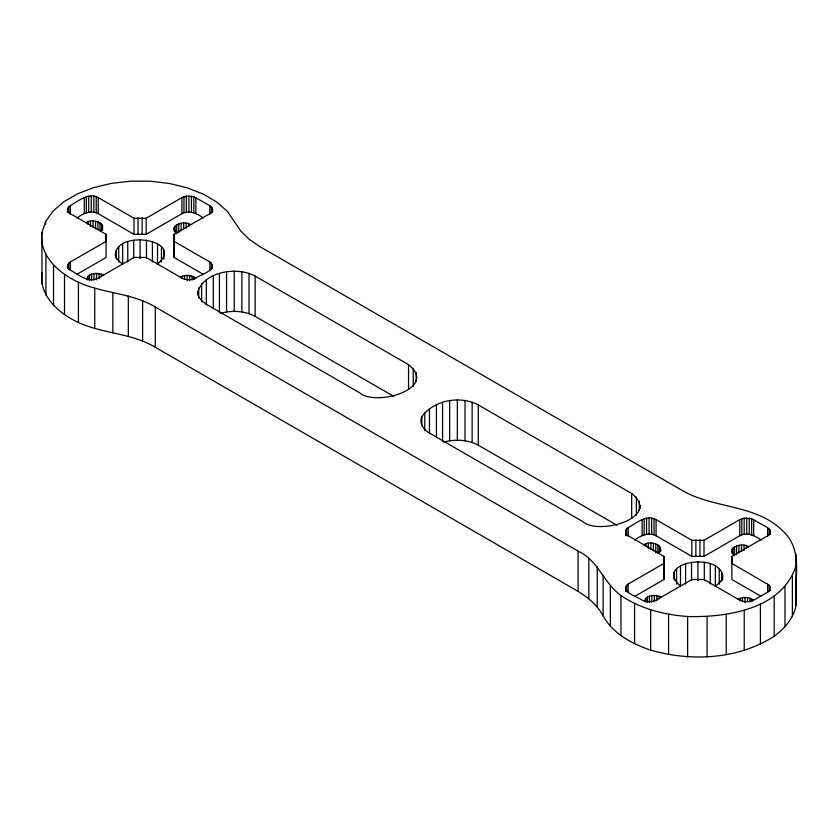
<?xml version="1.0" encoding="UTF-8"?>
<svg xmlns="http://www.w3.org/2000/svg" width="838" height="838" viewBox="0 0 838 838"><rect width="100%" height="100%" fill="white"/><g stroke="black" fill="none" stroke-linecap="round" stroke-linejoin="round"><path stroke-width="1.26" d="M212.705 212.14L212.36 208.191L209.814 205.635L193.819 196.679L186.34 196.113L181.919 197.579L146.168 218.226L133.996 218.226L98.245 197.579C88.325 192.206 78.458 201.099 70.35 205.635C66.726 207.122 66.726 212.192 70.35 213.68L106.112 234.326L105.63 241.491M174.534 239.019L174.053 241.354L209.814 261.99C219.305 269.532 199.716 274.874 195.862 278.101C191.577 280.301 186.204 280.301 181.919 278.101L146.168 257.455L133.996 257.455L98.245 278.101C88.325 283.474 78.458 274.581 70.35 270.046C66.726 268.558 66.726 263.488 70.35 261.99L106.112 241.354L105.63 239.019M203.11 274.225L174.053 257.455L174.053 234.326L209.814 213.68L211.375 212.506L212.705 209.657M770.531 534.204L770.195 530.245L767.65 527.699L751.655 518.743L744.175 518.167L739.755 519.644L704.004 540.29L691.832 540.29L656.081 519.644C646.161 514.27 636.293 523.163 628.186 527.699C624.561 529.187 624.561 534.256 628.186 535.744L663.947 556.39L663.947 579.519L634.89 596.289M663.466 574.826L663.947 572.49M732.37 561.083L731.888 563.419L769.211 585.238L770.195 586.61L770.531 590.56M86.639 279.106C88.535 272.402 98.256 272.392 103.472 275.074M115.435 256.48C113.413 228.554 186.738 239.239 157.513 264.012M190.635 224.752C185.188 219.828 167.684 225.453 176.692 232.807M197.663 292.19C204.095 271.229 237.72 266.316 255.14 276.09L408.535 364.656C438.923 388.801 375.487 406.818 359.732 392.833L206.326 304.267L201.623 300.727L198.669 296.61L197.663 292.19L197.663 294.787M421.807 416.591C418.822 423.242 423.745 429.936 429.465 433.089L582.86 521.655C598.615 535.65 662.062 517.633 631.674 493.477L478.268 404.911C459.936 395.295 434.409 399.988 421.807 416.591L421.807 425.683M663.466 561.083L663.947 563.419L628.186 584.055C618.695 591.586 638.284 596.939 642.138 600.165C646.423 602.365 651.796 602.365 656.081 600.165L691.832 579.519L704.004 579.519L739.755 600.165L744.175 601.632L749.277 601.632L753.697 600.165L767.65 592.11L769.211 590.926L770.531 588.087M644.474 601.171C646.37 594.467 656.091 594.456 661.308 597.138M643.877 544.805C649.324 539.882 666.828 545.496 657.82 552.86M722.566 579.823C726.651 550.419 650.948 560.8 680.487 586.066M722.566 576.01L721.728 579.687L719.266 583.122L715.348 586.066M748.47 546.816C743.023 541.893 725.519 547.518 734.528 554.871M770.531 531.721L769.211 534.571L767.65 535.744L731.888 556.39L731.888 579.519L760.946 596.289M42.005 284.03L41.9 232.535L45.619 221.504L53.014 211.103L63.814 201.749L77.578 193.808L93.772 187.576L111.779 183.302L130.896 181.155L150.358 181.218L169.423 183.48L187.345 187.869L203.424 194.207L217.042 202.241L227.653 211.658L240.768 231.058L249.19 239.301L259.895 246.623L682.698 490.733C714.898 509.158 757.583 503.942 784.462 532.612C803.893 552.022 793.471 581.394 796.1 605.465C793.46 618.402 784.536 628.573 774.186 636.252C737.964 659.496 691.298 661.779 650.655 650.131C631.957 643.814 613.028 633.769 603.15 615.899C597.473 605.361 588.224 597.494 578.105 591.377L155.302 347.267C131.723 333.074 103.105 333.796 78.426 322.525C59.184 313.674 38.925 296.118 41.9 272.79M41.9 232.535C38.925 255.862 59.184 273.408 78.426 282.27C103.105 293.541 131.723 292.818 155.302 307.012L578.105 551.121C598.164 560.203 603.81 583.3 620.958 595.504C640.578 608.901 664.209 614.746 687.642 616.527C726.955 617.575 783.027 609.1 796.1 565.21M99.984 230.796C108.992 223.442 91.489 217.817 86.042 222.74M76.792 218.016C82.773 213.617 91.028 209.689 98.245 213.69L133.996 234.326L146.168 234.326L181.919 213.69C189.137 209.689 197.401 213.617 203.372 218.016M77.054 274.225L106.112 257.455L106.112 234.326M634.628 540.081C640.599 535.681 648.863 531.753 656.081 535.744L691.832 556.39L704.004 556.39L739.755 535.744C746.972 531.753 755.227 535.681 761.208 540.081M180.18 277.095C184.989 274.675 191.441 274.738 195.694 278.268M738.016 599.149C742.824 596.74 749.277 596.792 753.53 600.333M220.614 313.349C231.948 310.07 244.612 310.835 255.14 316.345L393.881 396.447M443.752 442.171C455.086 438.892 467.74 439.667 478.268 445.167L617.009 525.269M122.652 264.012L118.734 261.058L116.273 257.622L115.435 253.945M731.888 556.39L732.37 563.681M174.053 250.436L174.534 252.762M796.1 605.465L795.995 553.97M792.381 576.24L792.381 616.496M784.986 586.631L784.986 626.897M774.186 595.986L774.186 636.252M770.195 530.245L770.195 533.963M770.195 586.61L770.195 590.329M769.211 528.872L769.211 535.073M769.211 585.238L769.211 591.429M767.65 527.699L767.65 536.362M767.65 584.055L767.65 592.728M760.422 603.936L760.422 644.192M753.697 519.644L753.697 535.744M751.958 599.149L751.958 601.694M751.655 518.743L751.655 534.843M749.916 598.248L749.916 602.061M749.277 518.167L749.277 534.277M747.538 597.683L747.538 601.495M746.731 517.978L746.731 534.078M746.428 545.915L746.428 548.461M744.982 597.484L744.982 602.574M744.217 610.169L744.217 650.424M744.175 518.167L744.175 534.277M744.05 545.349L744.05 550.43M742.437 597.683L742.437 601.495M741.798 518.743L741.798 534.843M741.494 545.15L741.494 551.509M740.059 598.248L740.059 600.794M739.755 519.644L739.755 535.744M738.948 545.349L738.948 552.975M736.571 545.915L736.571 554.808M734.528 546.816L734.528 555.72M732.957 548L732.957 554.358M731.972 549.372L731.972 553.185M726.221 614.443L726.221 654.698M721.728 572.323L721.728 581.216M719.266 568.887L719.266 584.149M715.348 565.943L715.348 586.286M710.247 563.681L710.247 584.023M707.104 616.59L707.104 656.845M704.297 562.256L704.297 580.053M704.004 540.29L704.004 556.39M699.95 540.007L699.95 556.118M697.918 561.774L697.918 580.839M695.875 540.007L695.875 556.118M691.832 540.29L691.832 556.39M691.539 562.256L691.539 580.053M687.642 616.527L687.642 656.783M685.589 563.681L685.589 584.023M680.487 565.943L680.487 586.286M676.57 568.887L676.57 584.149M674.108 572.323L674.108 579.948M668.577 614.254L668.577 654.52M663.947 556.39L663.947 579.519M660.711 548.827L660.711 551.373M660.375 547.361L660.375 551.174M659.391 545.988L659.391 552.336M659.265 596.237L659.265 598.782M657.82 544.805L657.82 552.431M656.887 595.671L656.887 600.752M656.081 519.644L656.081 535.744M655.777 543.904L655.777 552.797M654.331 595.472L654.331 601.831M654.038 518.743L654.038 534.843M653.399 543.328L653.399 550.964M651.66 518.167L651.66 534.277M651.786 595.671L651.786 602.019M650.854 543.139L650.854 549.498M650.655 609.865L650.655 650.131M649.408 596.237L649.408 602.595M649.104 517.978L649.104 534.078M648.298 543.328L648.298 548.419M647.365 597.138L647.365 602.229M646.559 518.167L646.559 534.277M645.92 543.904L645.92 546.439M645.794 598.322L645.794 602.134M644.181 518.743L644.181 534.843M642.138 519.644L642.138 535.744M640.337 505.555L640.337 508.153M639.331 501.134L639.331 510.227M636.377 497.018L636.377 515.192M634.576 603.538L634.576 643.794M631.674 493.477L631.674 518.156M628.186 527.699L628.186 536.362M628.186 584.055L628.186 592.728M626.625 528.872L626.625 535.073M626.625 585.238L626.625 591.429M625.64 530.245L625.64 535.671M625.64 586.61L625.64 591.565M620.958 595.504L620.958 635.759M610.347 586.076L610.347 626.342M603.15 575.643L603.15 615.899M597.232 566.687L597.232 606.942M588.81 558.433L588.81 598.699M578.105 551.121L578.105 591.377M478.268 404.911L478.268 445.167M472.14 402.198L472.14 442.454M465.006 400.491L465.006 440.746M457.349 399.904L457.349 440.17M449.692 400.491L449.692 440.746M442.558 402.198L442.558 441.155M436.43 404.911L436.43 437.373M429.465 408.934L429.465 433.613M424.761 412.474L424.761 430.659M416.193 372.313L416.193 381.395M413.239 368.186L413.239 386.37M408.535 364.656L408.535 389.324M255.14 276.09L255.14 316.345M249.012 273.366L249.012 313.632M241.878 271.659L241.878 311.925M234.221 271.083L234.221 311.338M226.564 271.659L226.564 311.925M219.43 273.366L219.43 312.333M213.302 276.09L213.302 308.552M212.36 208.191L212.36 211.899M212.36 264.546L212.36 268.265M211.375 206.808L211.375 213.009M211.375 263.174L211.375 269.365M209.814 205.635L209.814 214.308M209.814 261.99L209.814 270.664M206.326 280.112L206.326 304.781M201.623 283.653L201.623 301.827M198.669 287.769L198.669 298.16M195.862 197.579L195.862 213.69M194.123 277.095L194.123 279.63M193.819 196.679L193.819 212.779M192.08 276.184L192.08 279.997M191.441 196.113L191.441 212.213M189.702 275.618L189.702 280.699M188.896 195.914L188.896 212.014M188.592 223.851L188.592 226.396M187.146 275.419L187.146 280.51M186.34 196.113L186.34 212.213M186.214 223.285L186.214 228.365M184.601 275.618L184.601 279.431M183.962 196.679L183.962 212.779M183.669 223.086L183.669 229.444M182.223 276.184L182.223 278.729M181.919 197.579L181.919 213.69M181.113 223.285L181.113 230.911M178.735 223.851L178.735 232.755M176.692 224.752L176.692 233.655M175.121 225.935L175.121 232.294M174.136 227.308L174.136 231.12M174.053 234.326L174.053 257.455M163.892 250.258L163.892 259.162M161.43 246.822L161.43 262.084M157.513 243.879L157.513 264.221M155.302 307.012L155.302 347.267M152.411 241.616L152.411 261.959M146.461 240.192L146.461 257.989M146.168 218.226L146.168 234.326M142.628 300.832L142.628 341.087M142.125 217.943L142.125 234.053M140.082 239.71L140.082 258.774M138.05 217.943L138.05 234.053M133.996 218.226L133.996 234.326M133.703 240.192L133.703 257.989M128.329 295.971L128.329 336.227M127.753 241.616L127.753 261.959M122.652 243.879L122.652 264.221M118.734 246.822L118.734 262.084M116.273 250.258L116.273 259.162M112.826 292.556L112.826 332.812M102.54 225.296L102.54 230.377M101.555 223.924L101.555 230.282M101.429 274.173L101.429 276.718M99.984 222.74L99.984 230.366M99.052 273.607L99.052 278.687M98.245 197.579L98.245 213.69M97.941 221.84L97.941 229.465M96.506 273.408L96.506 279.766M96.202 196.679L96.202 212.779M95.563 221.274L95.563 228.9M94.746 288.398L94.746 328.653M93.95 273.607L93.95 279.965M93.825 196.113L93.825 212.213M93.018 221.075L93.018 227.433M91.572 274.173L91.572 280.531M91.269 195.914L91.269 212.014M90.462 221.274L90.462 226.354M89.53 275.074L89.53 280.164M88.723 196.113L88.723 212.213M88.084 221.84L88.084 224.385M87.959 276.257L87.959 280.07M86.345 196.679L86.345 212.779M84.303 197.579L84.303 213.69M78.426 282.27L78.426 322.525M70.35 205.635L70.35 214.308M70.35 261.99L70.35 270.664M68.789 206.808L68.789 213.009M68.789 263.174L68.789 269.365M67.805 208.18L67.805 211.899M67.805 264.546L67.805 268.265M67.469 209.657L67.469 212.14M67.469 266.023L67.469 268.495M64.505 274.414L64.505 314.669M53.538 265.122L53.538 305.388M45.933 254.783L45.933 295.039M45.619 221.504L45.619 224.102"/></g></svg>
